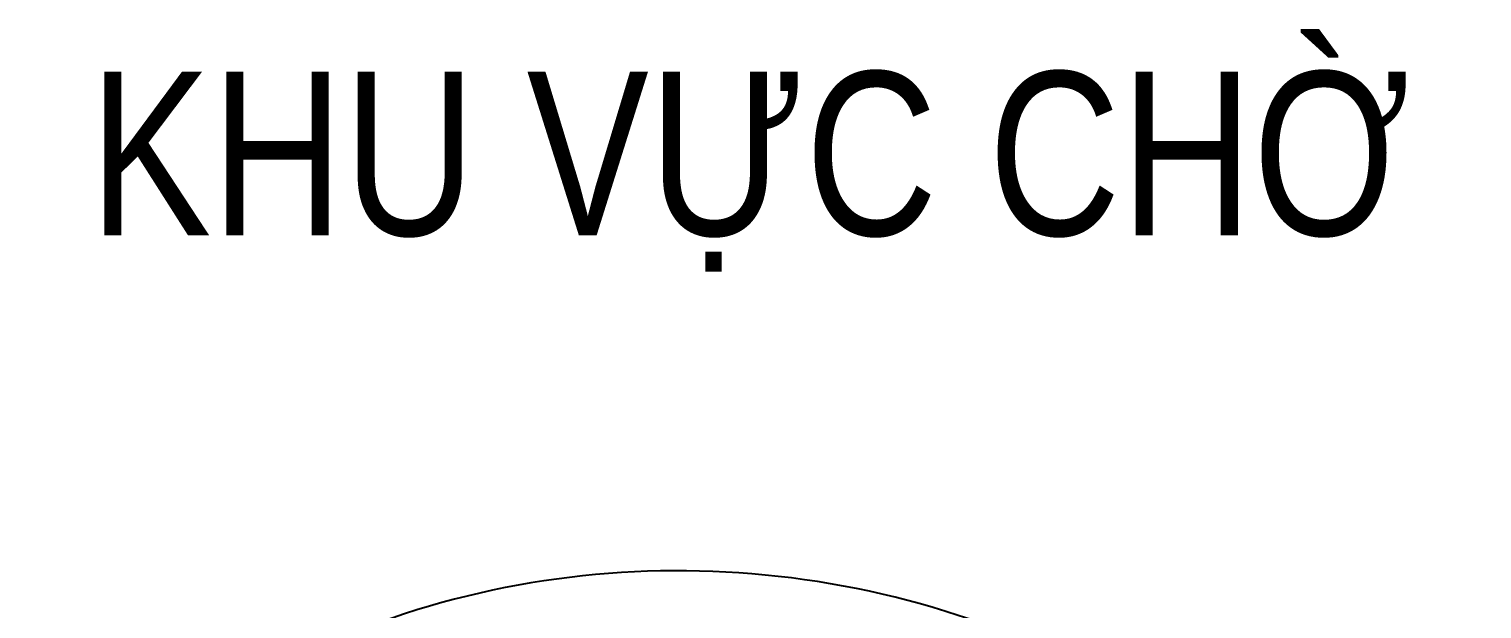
# Model space of a CAD drawing. Header units: millimetres. Extents: x -343543 to 400519, y -115663 to 104219.
# Drawn here: x -243773 to -241823, y 3222 to 4001 of the extents above; entities that cross this region are included whole.
import ezdxf

# ---------------------------------------------------------------- set-up
doc = ezdxf.new("R2010")
doc.units = ezdxf.units.MM
doc.layers.add('A-SYMBOLS', color=10, linetype='Continuous', lineweight=13)
doc.layers.add('XREF MAT BANG TUONG XAY$0$$1$A-TEXT', color=8, linetype='Continuous', lineweight=25)
doc.layers.add('XREF MAT BANG TUONG XAY$0$A-PATT', color=8, linetype='Continuous')
doc.styles.add('XREF MAT BANG TUONG XAY$0$Arial', font='arial.ttf', dxfattribs={"width": 0.8})

# ---------------------------------------------------------------- blocks, each defined once
blk = doc.blocks.new('01.Xref _MB T1')
at = {"layer": 'XREF MAT BANG TUONG XAY$0$A-PATT', "color": 8}
blk.add_lwpolyline([(24746.58978, 1202.53717, 0.0824683267), (24022.4805, 1386.15429, 0.0217353771), (23357.86025, 1416.92817, -0.0071863959), (22570.54046, 1431.15427, -0.0170009483), (22077.28112, 1468.35851, -0.0422727158), (21500.01981, 1576.09554, -0.1072966146), (21176.98178, 1736.9903, -0.1608015847), (21037.59719, 1974.86923, -0.0565196951), (21016.8414, 2276.40741, 0.0952152517), (20969.555, 2631.37264, 0.1704727025), (20584.73432, 3093.75179, 0.1187922925), (20051.29879, 3268.72621, 0.1186272797), (19502.40968, 3184.79873, 0.1355303517), (19055.89909, 2847.02552, 0.1312856294), (18885.70323, 2421.36024, 0.0198669107), (18858.55277, 1959.72591, -0.0639542172), (18814.13903, 1690.28546, -0.2177159174), (18633.99179, 1490.84365, -0.0827459411), (18269.47742, 1414.92062, -0.0217946559), (17671.15311, 1400.46683, 0.0094435102), (17056.00387, 1401.25773, 0.082639146), (16102.71191, 1248.63274, 0.1888341321), (15497.2539, 748.06419, 0.1351736833), (15381.4724, 15.00243)], format="xyb", dxfattribs=at)
at = {"layer": 'XREF MAT BANG TUONG XAY$0$$1$A-TEXT', "color": 8, "style": 'XREF MAT BANG TUONG XAY$0$Arial', "width": 0.8}
blk.add_text('KHU VỰC CHỜ', height=220, dxfattribs=at).set_placement((19161.61155, 3723.39901))

msp = doc.modelspace()

# ---------------------------------------------------------------- block references
at = {"layer": 'A-SYMBOLS'}
msp.add_blockref('01.Xref _MB T1', (-262854, 0), dxfattribs=at)

doc.saveas('drawing.dxf')
